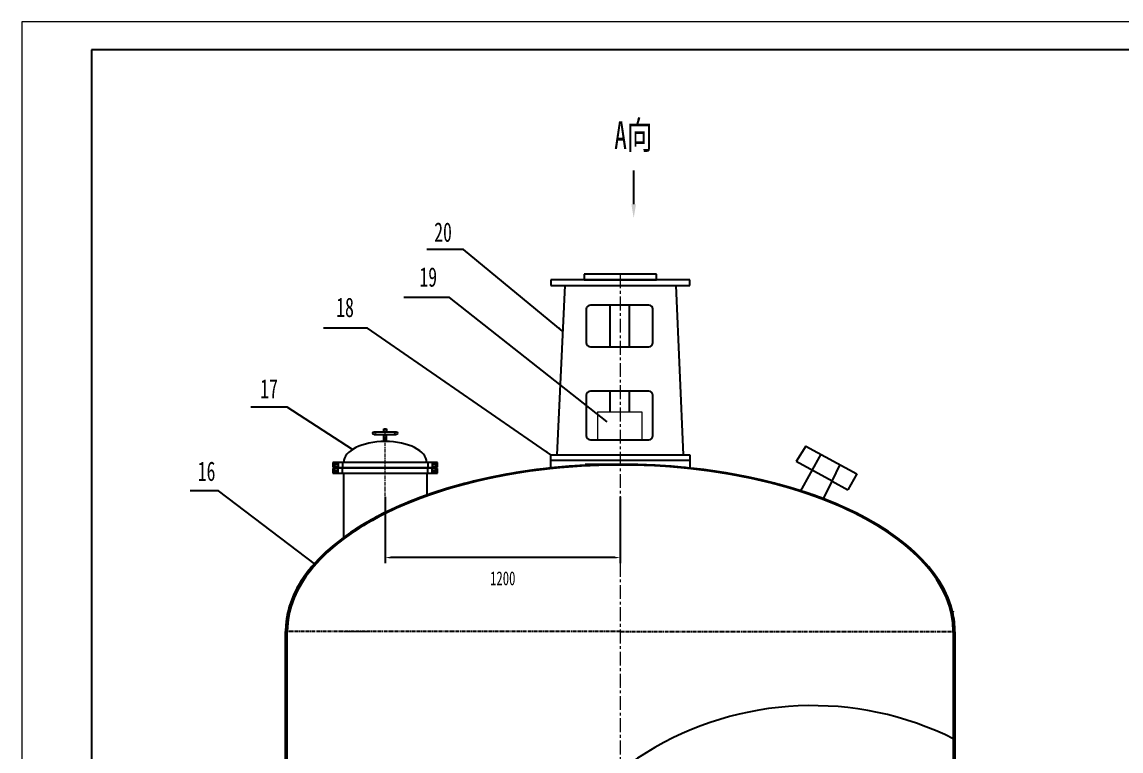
# Model space of a CAD drawing. Header units: millimetres. Extents: x 0 to 16820, y 0 to 23780.
# Drawn here: x 0 to 7920, y 18525 to 23780 of the extents above; entities that cross this region are included whole.
import ezdxf

# ---------------------------------------------------------------- set-up
doc = ezdxf.new("R2010")
doc.units = ezdxf.units.MM
doc.header["$LTSCALE"] = 20
doc.linetypes.add('ACAD_ISO02W100', pattern=[15, 12, -3])
doc.linetypes.add('CENTER', pattern=[2, 1.25, -0.25, 0.25, -0.25])
doc.layers.add('3', color=4, linetype='CENTER')
for name, color, linetype, lineweight in [('text', 2, 'Continuous', 13), ('中心线', 1, 'CENTER', 13), ('粗实线', 7, 'Continuous', 25), ('细实线', 3, 'Continuous', 15), ('虚线', 5, 'ACAD_ISO02W100', 20)]:
    doc.layers.add(name, color=color, linetype=linetype, lineweight=lineweight)
doc.styles.add('DIM', font='SIMFANG.TTF', dxfattribs={"width": 0.67, "height": 140})
doc.styles.add('汉字', font='SIMFANG.TTF', dxfattribs={"width": 0.67, "height": 100})
doc.dimstyles.new('机械', dxfattribs={"dimscale": 20, "dimtxt": 5, "dimasz": 2, "dimexe": 2, "dimexo": 0, "dimgap": 5, "dimtad": 2, "dimdec": 1, "dimlfac": 0.708333, "dimdsep": 46, "dimtxsty": 'DIM', "dimcen": 2.5, "dimadec": 0, "dimazin": 0, "dimtfac": 1, "dimtdec": 1, "dimtmove": 0, "dimatfit": 3, "dimfxl": 0, "dimarcsym": 0})

# ---------------------------------------------------------------- blocks, each defined once
blk = doc.blocks.new('*D2')
at = {"color": 0, "lineweight": -2}
for p, q in [((2617.5, 20358.2), (2617.5, 19879.3)), ((4311.5, 20358.2), (4311.5, 19879.3)), ((4271.5, 19919.3), (2657.5, 19919.3))]:
    blk.add_line(p, q, dxfattribs=at)
at = {"color": 0}
for points in [[(2657.5, 19926), (2657.5, 19912.7), (2617.5, 19919.3)], [(4271.5, 19926), (4271.5, 19912.7), (4311.5, 19919.3)]]:
    blk.add_solid(points, dxfattribs=at)
at = {"layer": 'Defpoints', "color": 0}
for p in [(2617.5, 20358.2), (4311.5, 20358.2), (2617.5, 19919.3)]:
    blk.add_point(p, dxfattribs=at)
at = {"color": 0, "insert": (3464.5, 19769.3), "char_height": 100, "attachment_point": 5, "style": 'DIM'}
blk.add_mtext('1200', dxfattribs=at)

msp = doc.modelspace()

# ---------------------------------------------------------------- linework, layer by layer
for p, q in [((5648.89, 20723.13), (5578.18, 20612.44)), ((5648.89, 20723.13), (6017.02, 20524.19)), ((5838.04, 20470.81), (5578.18, 20612.44)), ((5609.4, 20395.67), (5758.41, 20663.95)), ((4311.54, 20590.76), (4058.83, 20590.76)), ((5838.04, 20470.81), (5896.4, 20589.38)), ((6017.02, 20524.19), (5952.43, 20408.47)), ((5772.77, 20338.21), (5838.04, 20470.81)), ((5838.04, 20470.81), (5952.43, 20408.47))]:
    msp.add_line(p, q)
at = {"color": 7}
for p, q in [((2994.97, 20605.65), (2239.97, 20605.65)), ((2239.97, 20605.65), (2239.97, 20571.65)), ((2994.97, 20605.65), (2239.97, 20605.65)), ((2239.97, 20605.65), (2239.97, 20571.65)), ((2251.97, 20605.65), (2251.97, 20571.65)), ((2251.97, 20605.65), (2251.97, 20571.65)), ((2277.97, 20605.65), (2277.97, 20571.65)), ((2277.97, 20605.65), (2277.97, 20571.65)), ((2309.22, 20605.65), (2309.22, 20569.65)), ((2309.22, 20605.65), (2309.22, 20569.65)), ((2925.72, 20605.65), (2925.72, 20569.65)), ((2925.72, 20605.65), (2925.72, 20569.65)), ((2956.97, 20605.65), (2956.97, 20571.65)), ((2956.97, 20605.65), (2956.97, 20571.65)), ((2982.97, 20605.65), (2982.97, 20571.65)), ((2982.97, 20605.65), (2982.97, 20571.65)), ((2994.97, 20571.65), (2994.97, 20605.65)), ((2994.97, 20571.65), (2994.97, 20605.65)), ((2239.97, 20571.65), (2283.97, 20571.65)), ((2239.97, 20571.65), (2283.97, 20571.65)), ((2239.97, 20562.36), (2239.97, 20528.36)), ((2239.97, 20562.36), (2283.97, 20562.36)), ((2239.97, 20562.36), (2239.97, 20528.36)), ((2239.97, 20562.36), (2283.97, 20562.36)), ((2239.97, 20528.36), (2994.97, 20528.36)), ((2239.97, 20528.36), (2994.97, 20528.36)), ((2251.97, 20528.36), (2251.97, 20562.36)), ((2251.97, 20528.36), (2251.97, 20562.36)), ((2277.97, 20528.36), (2277.97, 20562.36)), ((2277.97, 20528.36), (2277.97, 20562.36)), ((2283.97, 20571.65), (2283.97, 20569.65)), ((2283.97, 20571.65), (2283.97, 20569.65)), ((2283.97, 20569.65), (2950.97, 20569.65)), ((2283.97, 20569.65), (2950.97, 20569.65)), ((2950.97, 20564.36), (2283.97, 20564.36)), ((2283.97, 20562.36), (2283.97, 20564.36)), ((2950.97, 20564.36), (2283.97, 20564.36)), ((2283.97, 20562.36), (2283.97, 20564.36)), ((2309.22, 20528.36), (2309.22, 20564.36)), ((2309.22, 20528.36), (2309.22, 20564.36)), ((2925.72, 20528.36), (2925.72, 20564.36)), ((2925.72, 20528.36), (2925.72, 20564.36)), ((2994.97, 20571.65), (2950.97, 20571.65)), ((2950.97, 20571.65), (2950.97, 20569.65)), ((2994.97, 20571.65), (2950.97, 20571.65)), ((2950.97, 20571.65), (2950.97, 20569.65)), ((2950.97, 20562.36), (2950.97, 20564.36)), ((2950.97, 20562.36), (2950.97, 20564.36)), ((2994.97, 20562.36), (2950.97, 20562.36)), ((2994.97, 20562.36), (2950.97, 20562.36)), ((2956.97, 20528.36), (2956.97, 20562.36)), ((2956.97, 20528.36), (2956.97, 20562.36)), ((2982.97, 20528.36), (2982.97, 20562.36)), ((2982.97, 20528.36), (2982.97, 20562.36)), ((2994.97, 20528.36), (2994.97, 20562.36)), ((2994.97, 20528.36), (2994.97, 20562.36))]:
    msp.add_line(p, q, dxfattribs=at)
at = {"color": 6, "lineweight": 0}
msp.add_line((2317.47, 19386.27), (2484.89, 19386.27), dxfattribs=at)
at = {"layer": '3', "color": 3}
for p, q in [((2264.97, 20610.65), (2264.97, 20564.65)), ((2264.97, 20610.65), (2264.97, 20564.65)), ((2969.97, 20610.65), (2969.97, 20564.65)), ((2969.97, 20610.65), (2969.97, 20564.65)), ((2264.97, 20523.36), (2264.97, 20569.36)), ((2264.97, 20523.36), (2264.97, 20569.36)), ((2969.97, 20523.36), (2969.97, 20569.36)), ((2969.97, 20523.36), (2969.97, 20569.36))]:
    msp.add_line(p, q, dxfattribs=at)
at = {"layer": '中心线', "ltscale": 4}
msp.add_line((4311.54, 21961.13), (4311.54, 15752.93), dxfattribs=at)
at = {"layer": '中心线'}
msp.add_line((2617.47, 20241.38), (2617.47, 20846.84), dxfattribs=at)
at = {"layer": '粗实线'}
for p, q in [((16620, 23580), (500, 23580)), ((500, 23580), (500, 200)), ((16620, 23580), (500, 23580)), ((500, 23580), (500, 200)), ((2607.47, 20846.84), (2627.47, 20846.84)), ((2607.47, 20826.84), (2607.47, 20846.84)), ((2627.47, 20846.84), (2627.47, 20826.84)), ((2537.27, 20825.43), (2698.57, 20825.43)), ((2537.47, 20805.43), (2695.91, 20805.43)), ((2607.47, 20755.65), (2607.47, 20806.84)), ((2627.47, 20756.84), (2627.47, 20806.84))]:
    msp.add_line(p, q, dxfattribs=at)
at = {"layer": '粗实线', "ltscale": 5}
for p, q in [((4408.21, 22466.52), (4408.21, 22710.53)), ((4571.54, 21961.13), (4051.54, 21961.13)), ((4051.54, 21961.13), (4051.54, 21921.13)), ((4571.54, 21961.13), (4051.54, 21961.13)), ((4051.54, 21961.13), (4051.54, 21921.13)), ((4571.54, 21921.13), (4571.54, 21961.13)), ((4571.54, 21921.13), (4571.54, 21961.13)), ((4811.54, 21921.13), (3811.54, 21921.13)), ((3811.54, 21921.13), (3811.54, 21881.13)), ((4811.54, 21921.13), (3811.54, 21921.13)), ((3811.54, 21921.13), (3811.54, 21881.13)), ((3811.54, 21881.13), (4811.54, 21881.13)), ((3811.54, 21881.13), (4811.54, 21881.13)), ((3911.54, 21881.13), (3854.64, 20661.13)), ((4051.54, 21921.13), (4571.54, 21921.13)), ((4051.54, 21921.13), (4571.54, 21921.13)), ((4711.54, 21881.13), (4764.34, 20661.13)), ((4811.54, 21881.13), (4811.54, 21921.13)), ((4811.54, 21881.13), (4811.54, 21921.13)), ((4066.71, 21709.08), (4066.71, 21469.08)), ((4066.71, 21709.08), (4066.71, 21469.08)), ((4516.71, 21739.08), (4096.71, 21739.08)), ((4516.71, 21739.08), (4096.71, 21739.08)), ((4236.71, 21739.08), (4236.71, 21439.08)), ((4236.71, 21739.08), (4236.71, 21439.08)), ((4376.71, 21739.08), (4376.71, 21439.08)), ((4376.71, 21739.08), (4376.71, 21439.08)), ((4546.71, 21469.08), (4546.71, 21709.08)), ((4546.71, 21469.08), (4546.71, 21709.08)), ((4096.71, 21439.08), (4516.71, 21439.08)), ((4096.71, 21439.08), (4516.71, 21439.08)), ((4066.71, 21089.08), (4066.71, 20799.08)), ((4066.71, 21089.08), (4066.71, 20799.08)), ((4516.71, 21119.08), (4096.71, 21119.08)), ((4516.71, 21119.08), (4096.71, 21119.08)), ((4236.71, 21119.08), (4236.71, 20969.08)), ((4236.71, 21119.08), (4236.71, 20969.08)), ((4376.71, 21119.08), (4376.71, 20969.08)), ((4376.71, 21119.08), (4376.71, 20969.08)), ((4546.71, 20799.08), (4546.71, 21089.08)), ((4546.71, 20799.08), (4546.71, 21089.08)), ((4096.71, 20769.08), (4516.71, 20769.08)), ((4096.71, 20769.08), (4516.71, 20769.08)), ((3811.54, 20621.13), (3811.54, 20661.13)), ((3811.54, 20661.13), (4811.54, 20661.13)), ((3811.54, 20621.13), (3811.54, 20661.13)), ((3811.54, 20661.13), (4811.54, 20661.13)), ((3811.54, 20565.32), (3811.54, 20621.13)), ((3811.54, 20621.13), (4811.54, 20621.13)), ((3811.54, 20565.32), (3811.54, 20621.13)), ((3811.54, 20621.13), (4811.54, 20621.13)), ((4811.54, 20661.13), (4811.54, 20621.13)), ((4811.54, 20661.13), (4811.54, 20621.13)), ((4811.54, 20621.13), (4811.54, 20565.04)), ((4811.54, 20621.13), (4811.54, 20565.04))]:
    msp.add_line(p, q, dxfattribs=at)
at = {"layer": '粗实线', "ltscale": 4}
for p, q in [((2317.47, 20528.36), (2317.47, 20060.05)), ((2317.47, 20528.36), (2317.47, 20060.05)), ((2917.47, 20528.36), (2917.47, 20367.82)), ((2917.47, 20528.36), (2917.47, 20422.71)), ((6709.46, 19536.27), (6702.29, 19517.5)), ((6709.46, 19536.27), (6702.29, 19517.5))]:
    msp.add_line(p, q, dxfattribs=at)
at = {"layer": '粗实线', "ltscale": 6}
for p, q in [((1899.54, 15892.6), (1899.54, 19386.27)), ((1911.54, 15892.6), (1911.54, 19386.27)), ((1911.54, 15892.6), (1911.54, 19386.27)), ((6711.54, 19386.27), (6711.54, 13693.88)), ((6711.54, 19386.27), (6711.54, 13693.88)), ((6723.54, 19384.49), (6723.54, 13693.88)), ((6723.54, 19384.49), (6723.54, 9835.47))]:
    msp.add_line(p, q, dxfattribs=at)
at = {"layer": '粗实线', "color": 1, "linetype": 'CENTER'}
for q in [(1911.54, 19386.27), (6711.54, 19386.27)]:
    msp.add_line((4311.54, 19386.27), q, dxfattribs=at)
at = {"layer": '粗实线', "ltscale": 4}
for centre in [(2537.27, 20815.43), (2697.24, 20815.43)]:
    msp.add_circle(centre, 10, dxfattribs=at)
at = {"layer": '粗实线', "ltscale": 5}
for centre, start, end in [((4096.71, 21709.08), 90, 180), ((4096.71, 21709.08), 90, 180), ((4516.71, 21709.08), 0, 90), ((4516.71, 21709.08), 0, 90), ((4096.71, 21469.08), 180, 270), ((4096.71, 21469.08), 180, 270), ((4516.71, 21469.08), 270, 0), ((4516.71, 21469.08), 270, 0), ((4096.71, 21089.08), 90, 180), ((4096.71, 21089.08), 90, 180), ((4516.71, 21089.08), 0, 90), ((4516.71, 21089.08), 0, 90), ((4096.71, 20799.08), 180, 270), ((4096.71, 20799.08), 180, 270), ((4516.71, 20799.08), 270, 0), ((4516.71, 20799.08), 270, 0)]:
    msp.add_arc(centre, 30, start, end, dxfattribs=at)
at = {"layer": '粗实线', "color": 3, "linetype": 'ByBlock'}
msp.add_arc((5694.92, 16571.04), 2281.29, 63.413799, 179.885239, dxfattribs=at)
at = {"layer": '粗实线', "ltscale": 4}
for start_param, end_param in [(3.1415927, 6.2831853), (3.1415927, 6.2831853), (4.712389, 6.2831853), (4.712389, 6.2831853), (3.1415927, 4.712389), (3.1415927, 4.712389)]:
    msp.add_ellipse((2617.47, 20605.65), major_axis=(-300, 0), ratio=0.5, start_param=start_param, end_param=end_param, dxfattribs=at)
at = {"layer": '粗实线', "ltscale": 6}
for centre, major_axis, start_param, end_param in [((4311.54, 19385.38), (-2412, 0.89), 3.1428525, 6.2831853), ((4311.54, 19385.38), (-2412, 0.89), 3.1428525, 6.2831853), ((4311.54, 19386.27), (-2400, 0), 3.1415927, 6.2831853), ((4311.54, 19386.27), (-2400, 0), 3.1415927, 6.2831853), ((4311.54, 19386.27), (-2400, 0), 4.7506336, 5.1692984), ((4311.54, 19386.27), (-2400, 0), 4.7506336, 5.1692984), ((4311.54, 19385.38), (-2412, 0.89), 4.9213842, 5.1670383), ((4311.54, 19385.38), (-2412, 0.89), 4.9213842, 5.1670383), ((4311.54, 19385.38), (-2412, 0.89), 4.7451728, 4.9213842), ((4311.54, 19385.38), (-2412, 0.89), 4.7451728, 4.9213842), ((4311.54, 19386.27), (-2400, 0), 4.712389, 4.7506336), ((4311.54, 19386.27), (-2400, 0), 4.712389, 4.7506336), ((4311.54, 19385.38), (-2412, 0.89), 4.7125733, 4.7451728), ((4311.54, 19385.38), (-2412, 0.89), 4.7125733, 4.7451728), ((4311.54, 19385.38), (-2412, 0.89), 4.5037623, 4.7125733), ((4311.54, 19385.38), (-2412, 0.89), 4.5037623, 4.7125733), ((4311.54, 19386.27), (-2400, 0), 4.6741444, 4.712389), ((4311.54, 19386.27), (-2400, 0), 4.6741444, 4.712389), ((4311.54, 19386.27), (-2400, 0), 4.1410303, 4.6741444), ((4311.54, 19386.27), (-2400, 0), 4.1410303, 4.6741444), ((4311.54, 19385.38), (-2412, 0.89), 4.1430457, 4.5037623), ((4311.54, 19385.38), (-2412, 0.89), 4.1430457, 4.5037623), ((4311.54, 19386.27), (-2400, 0), 5.1692984, 5.5774025), ((4311.54, 19386.27), (-2400, 0), 5.1692984, 5.5774025), ((4311.54, 19385.38), (-2412, 0.89), 5.1670383, 5.3288157), ((4311.54, 19385.38), (-2412, 0.89), 5.1670383, 5.3288157), ((4311.54, 19385.38), (-2412, 0.89), 5.3288157, 5.4912681), ((4311.54, 19385.38), (-2412, 0.89), 5.3288157, 5.4912681), ((4311.54, 19386.27), (-2400, 0), 4.0577817, 4.1410303), ((4311.54, 19386.27), (-2400, 0), 4.0577817, 4.1410303), ((4311.54, 19385.38), (-2412, 0.89), 4.0604265, 4.1430457), ((4311.54, 19385.38), (-2412, 0.89), 4.0604265, 4.1430457), ((4311.54, 19386.27), (-2400, 0), 3.6660256, 4.0577817), ((4311.54, 19386.27), (-2400, 0), 3.6660256, 4.0577817), ((4311.54, 19385.38), (-2412, 0.89), 3.6636754, 4.0604265), ((4311.54, 19385.38), (-2412, 0.89), 3.6636754, 4.0604265), ((4311.54, 19385.38), (-2412, 0.89), 5.4912681, 5.685842), ((4311.54, 19385.38), (-2412, 0.89), 5.4912681, 5.685842), ((4311.54, 19386.27), (-2400, 0), 5.5774025, 5.6930453), ((4311.54, 19386.27), (-2400, 0), 5.5774025, 5.6930453), ((4311.54, 19385.38), (-2412, 0.89), 5.685842, 6.2831853), ((4311.54, 19385.38), (-2412, 0.89), 5.685842, 6.2831853), ((4311.54, 19386.27), (-2400, 0), 5.6930453, 6.2738957), ((4311.54, 19386.27), (-2400, 0), 5.6930453, 6.2738957), ((4311.54, 19386.27), (-2400, 0), 3.1999591, 3.6660256), ((4311.54, 19386.27), (-2400, 0), 3.1999591, 3.6660256), ((4311.54, 19385.38), (-2412, 0.89), 3.261079, 3.6636754), ((4311.54, 19385.38), (-2412, 0.89), 3.261079, 3.6636754), ((4311.54, 19385.38), (-2412, 0.89), 3.2011439, 3.261079), ((4311.54, 19385.38), (-2412, 0.89), 3.2011439, 3.261079), ((4311.54, 19386.27), (-2400, 0), 3.1415927, 3.1999591), ((4311.54, 19386.27), (-2400, 0), 3.1415927, 3.1999591), ((4311.54, 19385.38), (-2412, 0.89), 3.1428525, 3.2011439), ((4311.54, 19385.38), (-2412, 0.89), 3.1428525, 3.2011439), ((4311.54, 19386.27), (-2400, 0), 6.2738957, 6.2831853), ((4311.54, 19386.27), (-2400, 0), 6.2738957, 6.2831853)]:
    msp.add_ellipse(centre, major_axis=major_axis, ratio=0.5, start_param=start_param, end_param=end_param, dxfattribs=at)
at = {"layer": '粗实线', "ltscale": 5}
msp.add_solid([(4424.87, 22466.52), (4408.21, 22366.52), (4391.54, 22466.52)], dxfattribs=at)
at = {"layer": '细实线'}
for p, q in [((0, 23780), (0, 0)), ((16820, 23780), (0, 23780)), ((0, 23780), (0, 0)), ((16820, 23780), (0, 23780))]:
    msp.add_line(p, q, dxfattribs=at)
at = {"layer": '虚线', "ltscale": 4}
for p, q in [((4146.71, 20969.08), (4466.71, 20969.08)), ((4146.71, 20969.08), (4146.71, 20769.08)), ((4146.71, 20969.08), (4466.71, 20969.08)), ((4146.71, 20969.08), (4146.71, 20769.08)), ((4466.71, 20969.08), (4466.71, 20769.08)), ((4466.71, 20969.08), (4466.71, 20769.08))]:
    msp.add_line(p, q, dxfattribs=at)

# ---------------------------------------------------------------- texts
at = {"layer": 'text', "style": '汉字', "width": 0.67}
msp.add_text('A向', height=200, dxfattribs=at).set_placement((4268.03, 22864.81))
at = {"layer": '粗实线', "color": 3, "linetype": 'ByBlock', "char_height": 140, "attachment_point": 1}
for s, insert, width, style in [('20', (2970.44, 22335.53), 352.11, 'DIM'), ('19', (2863.73, 22011.94), 396.45, 'DIM'), ('18', (2264.3, 21793.22), 456.16, 'DIM'), ('{\\H1x;17}', (1717.13, 21206.43), 378.51, '汉字'), ('16', (1266.51, 20612.03), 369.5, '汉字')]:
    msp.add_mtext(s, dxfattribs=dict(at, insert=insert, width=width, style=style))

# ---------------------------------------------------------------- dimensions: what is measured, and where the dimension line sits
dim = msp.add_linear_dim(base=(2617.47, 19919.34), p1=(4311.54, 20358.18), p2=(2617.47, 20358.18), dimstyle='机械')
dim.commit()
dim.dimension.update_dxf_attribs({"geometry": '*D2', "text_midpoint": (3464.5, 19769.34)})

# ---------------------------------------------------------------- leaders
at = {"layer": '粗实线', "color": 3, "linetype": 'ByBlock'}
for points in [[(3896.2, 21552.28), (3181.71, 22140.97), (2916.59, 22140.97)], [(4215.81, 20897.75), (3081.77, 21794.04), (2751.4, 21794.04)], [(3811.54, 20661.13), (2489.49, 21573.96), (2171.91, 21573.96)], [(2381.53, 20698.3), (1911.54, 21003.79), (1649.54, 21003.79)], [(2114.32, 19869.03), (1417.07, 20399.49), (1212.44, 20399.49)]]:
    msp.add_leader(points, dimstyle='机械', override={"dimgap": 5, "dimtad": 0}, dxfattribs=at)

doc.saveas('drawing.dxf')
